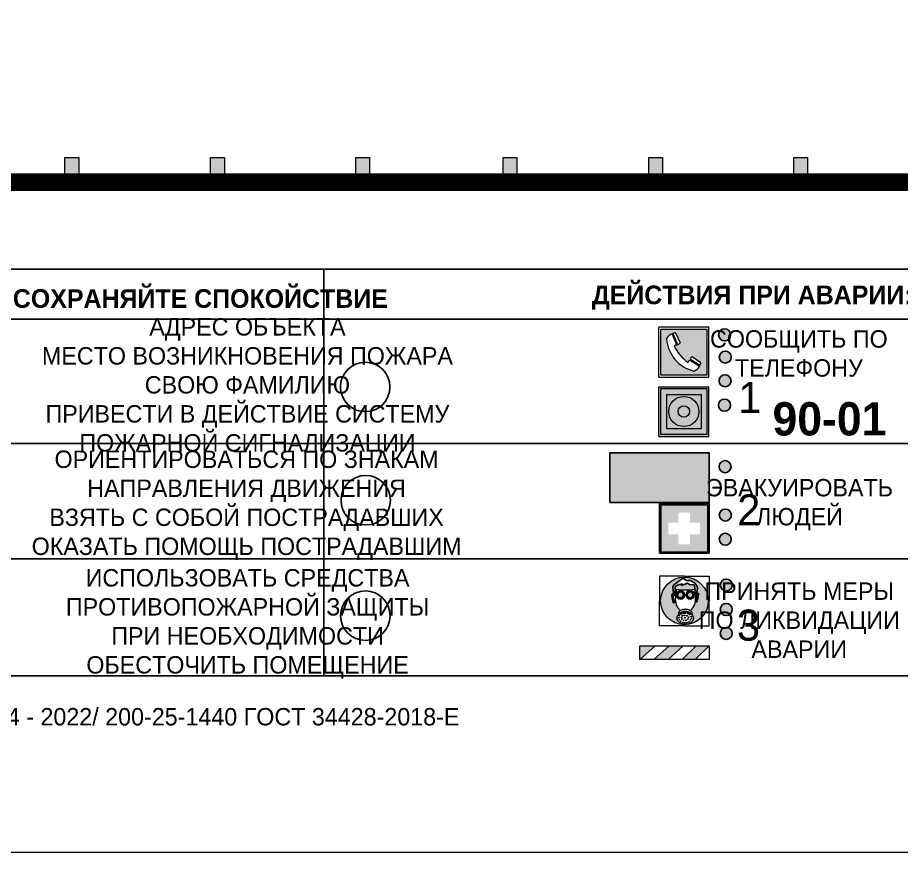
# Model space of a CAD drawing. Header units: millimetres. Extents: x 13810 to 67229, y 12374 to 21950.
# Drawn here: x 37301 to 37443.2, y 13757.6 to 13891.9 of the extents above; entities that cross this region are included whole.
import ezdxf

# ---------------------------------------------------------------- set-up
doc = ezdxf.new("R2010")
doc.units = ezdxf.units.MM
doc.styles.add('обычный', font='arial.ttf')

# ---------------------------------------------------------------- blocks, each defined once
blk = doc.blocks.new('A$C38D26F80')
h = blk.add_hatch(color=5)
h.dxf.hatch_style = 1
h.paths.add_polyline_path([(-8.77, -4.48, 1), (-0.19, -4.48, 1)])
h.paths.add_polyline_path([(-6.75, -3.58), (-6.75, -3.31), (-6.62, -3.22), (-6.5, -3.22), (-6.42, -3.3), (-6.39, -3.28), (-6.59, -2.23), (-6.59, -2.01), (-6.38, -1.58), (-4.76, -0.4), (-4.13, -0.79, -0.362848), (-2.1, -2.1, -0.201049), (-2.17, -2.48, 0.085434), (-2.26, -3.13), (-1.9, -3.16), (-2.25, -4.7), (-2.4, -4.59), (-2.43, -4.34), (-2.36, -4.34), (-2.14, -3.34), (-2.47, -3.42), (-2.58, -1.95), (-2.77, -1.58), (-3.58, -1.52), (-3.92, -1.26), (-5.05, -1.73), (-4.87, -1.39), (-5.41, -1.6), (-5.41, -1.46), (-6.13, -1.87), (-6.18, -3.5), (-6.56, -3.47), (-6.37, -4.59), (-6.16, -4.43), (-6.16, -4.66), (-6.36, -4.79), (-6.37, -4.8), (-6.51, -4.76)], flags=16)
h.paths.add_polyline_path([(-6.51, -4.76), (-6.36, -4.79), (-6.37, -4.8)], flags=0)
h.paths.add_polyline_path([(-5.92, -2.34, 0.089508), (-2.67, -2.35), (-2.48, -3.88, -0.268602), (-3.4, -6.18, 0.262449), (-5.2, -6.18, -0.268602), (-6.11, -3.88)], flags=16)
edge = h.paths.add_edge_path(flags=16)
edge.add_ellipse((-5.19, -3.41), major_axis=(0, 0.842), ratio=0.848992, start_angle=0, end_angle=360)
edge = h.paths.add_edge_path(flags=0)
edge.add_ellipse((-5.19, -3.39), major_axis=(0, 0.665), ratio=0.853798, start_angle=0, end_angle=360)
edge = h.paths.add_edge_path(flags=0)
edge.add_ellipse((-5.19, -3.4), major_axis=(0, 0.528), ratio=0.864094, start_angle=0, end_angle=360)
edge = h.paths.add_edge_path(flags=16)
edge.add_ellipse((-3.47, -3.4), major_axis=(0, 0.842), ratio=0.848992, start_angle=0, end_angle=360)
h.paths.add_polyline_path([(-3.13, -6.45), (-3.13, -6.84, 0.383174), (-5.57, -6.85), (-5.57, -6.49, -0.369952)], flags=16)
edge = h.paths.add_edge_path(flags=0)
edge.add_ellipse((-3.47, -3.39), major_axis=(0, 0.665), ratio=0.853798, start_angle=0, end_angle=360)
edge = h.paths.add_edge_path(flags=0)
edge.add_ellipse((-3.47, -3.4), major_axis=(0, 0.528), ratio=0.864094, start_angle=0, end_angle=360)
edge = h.paths.add_edge_path(flags=16)
edge.add_ellipse((-4.34, -7.57), major_axis=(-1.48, 0), ratio=0.744955, start_angle=0, end_angle=360)
h.paths.add_polyline_path([(-5.01, -6.85, -1), (-5.15, -6.85, -1)], flags=0)
h.paths.add_polyline_path([(-5.33, -7.14, -1), (-5.47, -7.14, -1)], flags=0)
h.paths.add_polyline_path([(-4.61, -6.71, -1), (-4.74, -6.71, -1)], flags=16)
h.paths.add_polyline_path([(-5.43, -7.51, -1), (-5.57, -7.51, -1)], flags=0)
h.paths.add_polyline_path([(-4.26, -6.67, -1), (-4.4, -6.67, -1)], flags=16)
h.paths.add_polyline_path([(-4.74, -7.14, -1), (-4.88, -7.14, -1)], flags=0)
h.paths.add_polyline_path([(-4.93, -7.43, -1), (-5.07, -7.43, -1)], flags=0)
h.paths.add_polyline_path([(-4.41, -7.07, -1), (-4.54, -7.07, -1)], flags=0)
h.paths.add_polyline_path([(-5.33, -7.87, -1), (-5.46, -7.87, -1)], flags=0)
h.paths.add_polyline_path([(-3.8, -6.71, -1), (-3.94, -6.71, -1)], flags=16)
h.paths.add_polyline_path([(-4.85, -7.78, -1), (-4.98, -7.78, -1)], flags=0)
h.paths.add_polyline_path([(-3.96, -7.14, -1), (-4.1, -7.14, -1)], flags=0)
h.paths.add_polyline_path([(-4.33, -7.53, -1), (-4.47, -7.53, -1)], flags=0)
h.paths.add_polyline_path([(-5.09, -8.12, -1), (-5.23, -8.12, -1)], flags=0)
h.paths.add_polyline_path([(-3.5, -6.94, -1), (-3.64, -6.94, -1)], flags=0)
h.paths.add_polyline_path([(-4.54, -7.97, -1), (-4.68, -7.97, -1)], flags=0)
h.paths.add_polyline_path([(-3.66, -7.39, -1), (-3.8, -7.39, -1)], flags=0)
h.paths.add_polyline_path([(-4.73, -8.35, -1), (-4.86, -8.35, -1)], flags=0)
h.paths.add_polyline_path([(-4.09, -7.96, -1), (-4.23, -7.96, -1)], flags=0)
h.paths.add_polyline_path([(-3.77, -7.74, -1), (-3.91, -7.74, -1)], flags=0)
h.paths.add_polyline_path([(-3.22, -7.27, -1), (-3.35, -7.27, -1)], flags=0)
h.paths.add_polyline_path([(-4.34, -8.4, -1), (-4.47, -8.4, -1)], flags=0)
h.paths.add_polyline_path([(-3.16, -7.61, -1), (-3.3, -7.61, -1)], flags=0)
h.paths.add_polyline_path([(-3.9, -8.35, -1), (-4.04, -8.35, -1)], flags=0)
h.paths.add_polyline_path([(-3.32, -7.91, -1), (-3.46, -7.91, -1)], flags=0)
h.paths.add_polyline_path([(-3.55, -8.23, -1), (-3.69, -8.23, -1)], flags=0)
at = {"color": 5, "lineweight": 5}
for p, q in [((-4.48, 0), (-8.96, 0)), ((-8.96, 0), (-8.96, -4.48)), ((-4.48, 0), (0, 0)), ((0, 0), (0, -4.48)), ((-6.59, -2.01), (-6.38, -1.58)), ((-6.38, -1.58), (-4.76, -0.4)), ((-5.41, -1.46), (-6.13, -1.87)), ((-4.87, -1.39), (-5.41, -1.6)), ((-5.41, -1.6), (-5.41, -1.46)), ((-3.92, -1.26), (-5.05, -1.73)), ((-5.05, -1.73), (-4.87, -1.39)), ((-4.76, -0.4), (-4.13, -0.79)), ((-3.58, -1.52), (-3.92, -1.26)), ((-2.77, -1.58), (-3.58, -1.52)), ((-2.58, -1.95), (-2.77, -1.58)), ((-6.59, -2.23), (-6.59, -2.01)), ((-6.39, -3.28), (-6.59, -2.23)), ((-6.13, -1.87), (-6.18, -3.5)), ((-5.92, -2.34), (-6.11, -3.88)), ((-2.67, -2.34), (-2.48, -3.88)), ((-2.47, -3.42), (-2.58, -1.95)), ((-1.9, -3.16), (-2.26, -3.13)), ((-2.25, -4.7), (-1.9, -3.16)), ((-8.96, -8.96), (-8.96, -4.48)), ((-6.75, -3.31), (-6.62, -3.22)), ((-6.75, -3.58), (-6.75, -3.31)), ((-6.51, -4.76), (-6.75, -3.58)), ((-6.62, -3.22), (-6.5, -3.22)), ((-6.18, -3.5), (-6.56, -3.47)), ((-6.56, -3.47), (-6.37, -4.59)), ((-6.37, -4.8), (-6.51, -4.76)), ((-6.5, -3.22), (-6.42, -3.3)), ((-6.42, -3.3), (-6.39, -3.28)), ((-6.37, -4.59), (-6.16, -4.43)), ((-6.16, -4.66), (-6.37, -4.8)), ((-6.16, -4.43), (-6.16, -4.66)), ((-2.14, -3.34), (-2.47, -3.42)), ((-2.43, -4.34), (-2.4, -4.59)), ((-2.43, -4.34), (-2.36, -4.34)), ((-2.4, -4.59), (-2.25, -4.7)), ((-2.36, -4.34), (-2.14, -3.34)), ((0, -8.96), (0, -4.48)), ((-5.57, -6.49), (-5.57, -6.85)), ((-3.13, -6.45), (-3.13, -6.84)), ((-4.48, -8.96), (-8.96, -8.96)), ((-4.48, -8.96), (0, -8.96))]:
    blk.add_line(p, q, dxfattribs=at)
at = {"color": 5}
for p, q in [((-6.59, -2.01), (-6.38, -1.58)), ((-6.38, -1.58), (-4.76, -0.4)), ((-5.41, -1.46), (-6.13, -1.87)), ((-4.87, -1.39), (-5.41, -1.6)), ((-5.41, -1.6), (-5.41, -1.46)), ((-3.92, -1.26), (-5.05, -1.73)), ((-5.05, -1.73), (-4.87, -1.39)), ((-4.76, -0.4), (-4.13, -0.79)), ((-3.58, -1.52), (-3.92, -1.26)), ((-2.77, -1.58), (-3.58, -1.52)), ((-2.58, -1.95), (-2.77, -1.58)), ((-6.59, -2.23), (-6.59, -2.01)), ((-6.39, -3.28), (-6.59, -2.23)), ((-6.13, -1.87), (-6.18, -3.5)), ((-2.47, -3.42), (-2.58, -1.95)), ((-2.26, -3.13), (-1.9, -3.16)), ((-1.9, -3.16), (-2.25, -4.7)), ((-6.75, -3.31), (-6.62, -3.22)), ((-6.75, -3.58), (-6.75, -3.31)), ((-6.51, -4.76), (-6.75, -3.58)), ((-6.62, -3.22), (-6.5, -3.22)), ((-6.18, -3.5), (-6.56, -3.47)), ((-6.56, -3.47), (-6.37, -4.59)), ((-6.37, -4.8), (-6.51, -4.76)), ((-6.36, -4.79), (-6.51, -4.76)), ((-6.5, -3.22), (-6.42, -3.3)), ((-6.42, -3.3), (-6.39, -3.28)), ((-6.37, -4.59), (-6.16, -4.43)), ((-6.16, -4.66), (-6.37, -4.8)), ((-6.16, -4.66), (-6.36, -4.79)), ((-6.16, -4.43), (-6.16, -4.66)), ((-2.14, -3.34), (-2.47, -3.42)), ((-2.4, -4.59), (-2.43, -4.34)), ((-2.43, -4.34), (-2.36, -4.34)), ((-2.25, -4.7), (-2.4, -4.59)), ((-2.36, -4.34), (-2.14, -3.34))]:
    blk.add_line(p, q, dxfattribs=at)
at = {"color": 5, "lineweight": 5}
for centre, radius in [((-4.48, -4.48), 4.29), ((-5.5, -7.51), 0.0678), ((-5.4, -7.14), 0.0678), ((-5.4, -7.87), 0.0678), ((-5.08, -6.85), 0.0678), ((-5, -7.43), 0.0678), ((-4.91, -7.78), 0.0678), ((-4.81, -7.14), 0.0678), ((-4.67, -6.71), 0.0678), ((-4.61, -7.97), 0.0678), ((-4.47, -7.07), 0.0678), ((-4.4, -7.53), 0.0678), ((-4.33, -6.67), 0.0678), ((-4.16, -7.96), 0.0678), ((-4.03, -7.14), 0.0678), ((-3.87, -6.71), 0.0678), ((-3.84, -7.74), 0.0678), ((-3.73, -7.39), 0.0678), ((-3.57, -6.94), 0.0678), ((-3.39, -7.91), 0.0678), ((-3.28, -7.27), 0.0678), ((-3.23, -7.61), 0.0678), ((-5.16, -8.12), 0.0678), ((-4.79, -8.35), 0.0678), ((-4.4, -8.4), 0.0678), ((-3.97, -8.35), 0.0678), ((-3.62, -8.23), 0.0678)]:
    blk.add_circle(centre, radius, dxfattribs=at)
at = {"color": 5}
for centre, radius, start, end in [((-3.89, -2.66), 1.88, 17.387, 97.1599), ((-0.35, -3.07), 1.91, 162.2553, 181.7878), ((-2.6, -2.2), 0.511, 326.3906, 11.8614)]:
    blk.add_arc(centre, radius, start, end, dxfattribs=at)
at = {"color": 5, "lineweight": 5}
for centre, radius, start, end in [((-4.28, 6.66), 9.15, 259.6987, 280.1569), ((-0.47, -3.05), 1.79, 161.5846, 182.4584), ((-2.6, -2.2), 0.513, 326.4781, 11.7739), ((-3.66, -4.24), 2.47, 171.573, 231.7124), ((-4.93, -4.24), 2.47, 308.2876, 8.427), ((-4.33, -7.88), 1.87, 50.358, 131.5662), ((-4.3, -7.78), 1.83, 60.5889, 119.4111), ((-4.34, -8.2), 1.82, 48.4943, 132.3565)]:
    blk.add_arc(centre, radius, start, end, dxfattribs=at)
for centre, major_axis, ratio in [((-5.19, -3.41), (0, 0.842), 0.848992), ((-5.19, -3.39), (0, 0.665), 0.853798), ((-5.19, -3.4), (0, 0.528), 0.864094), ((-3.47, -3.4), (0, 0.842), 0.848992), ((-3.47, -3.39), (0, 0.665), 0.853798), ((-3.47, -3.4), (0, 0.528), 0.864094), ((-4.34, -7.57), (-1.48, 0), 0.744955)]:
    blk.add_ellipse(centre, major_axis=major_axis, ratio=ratio, dxfattribs=at)
blk = doc.blocks.new('A$C47DD6509')
at = {"lineweight": 5}
for points in [[(-8.69, 0), (-11.19, 0), (-11.19, -2.22)], [(-4.22, 0), (-6.45, 0), (-8.91, -2.22), (-6.61, -2.22)], [(0, 0), (-2.09, 0), (-4.36, -2.22), (-2.29, -2.22)]]:
    blk.add_hatch(color=242, dxfattribs=at).paths.add_polyline_path(points)
at = {"color": 242, "lineweight": 5}
for p, q in [((-11.19, -2.22), (-8.69, 0)), ((-11.19, -2.22), (-11.19, 0)), ((-11.19, 0), (-8.69, 0)), ((-11.19, 0), (0, 0)), ((-8.91, -2.22), (-6.45, 0)), ((-6.61, -2.22), (-4.22, 0)), ((-4.36, -2.22), (-2.09, 0)), ((-2.29, -2.22), (0, 0)), ((0, 0), (0, -2.22)), ((0, -2.22), (-11.19, -2.22))]:
    blk.add_line(p, q, dxfattribs=at)
blk = doc.blocks.new('A$C32E8229D')
at = {"true_color": 0xffffff}
blk.add_hatch(color=7, dxfattribs=at).paths.add_polyline_path([(0, 0), (0, -8), (16, -8), (16, 0)])
h = blk.add_hatch(color=126)
h.paths.add_polyline_path([(0.2, -0.2), (15.8, -0.2), (15.8, -7.8), (0.2, -7.8)])
h.paths.add_polyline_path([(13.49, -2.05), (12.08, -2.05), (11.37, -2.63, 0.162397), (11.29, -2.84), (11.29, -3.63), (10.35, -3.63), (10.35, -4.05), (11.68, -4.05), (11.68, -3.48), (12.26, -4.28), (11.29, -5.1), (11.29, -6.78), (11.85, -6.78), (11.85, -5.44), (12.8, -4.64), (12.8, -5.94), (14.46, -5.94), (14.46, -5.39), (13.45, -5.39), (13.45, -3.97), (12.46, -2.59), (13.15, -2.59), (13.69, -3.34), (14.18, -3)], flags=16)
h.paths.add_polyline_path([(10.74, -1.82, 1), (11.8, -1.82, 1)], flags=16)
h.paths.add_polyline_path([(9.39, -3.59), (5.99, -3.59), (6.56, -3.03), (5.91, -3.03), (5.1, -3.83), (5.91, -4.64), (6.56, -4.64), (5.99, -4.09), (9.39, -4.09)], flags=16)
h.paths.add_polyline_path([(4.29, -1.08), (1.72, -1.08), (1.72, -6.6), (4.29, -6.6)], flags=16)
at = {"color": 126}
blk.add_lwpolyline([(16, -8), (0, -8), (0, 0), (16, 0)], close=True, dxfattribs=at)
blk = doc.blocks.new('A$C18900ED3')
h = blk.add_hatch(color=126)
h.paths.add_polyline_path([(-0.18, -0.18), (-7.02, -0.18), (-7.02, -7.02), (-0.18, -7.02)])
h.paths.add_polyline_path([(-5.89, -4.46), (-5.89, -2.77), (-4.46, -2.77), (-4.46, -1.31), (-2.77, -1.31), (-2.77, -2.77), (-1.33, -2.77), (-1.33, -4.46), (-2.77, -4.46), (-2.77, -5.89), (-4.46, -5.89), (-4.46, -4.46)], flags=16)
at = {"color": 126}
for p, q in [((-7.2, 0), (-7.2, -7.2)), ((0, 0), (-7.2, 0)), ((0, -7.2), (0, 0)), ((-7.02, -7.02), (-7.02, -0.18)), ((-7.02, -0.18), (-0.18, -0.18)), ((-0.18, -0.18), (-0.18, -7.02)), ((-7.2, -7.2), (0, -7.2)), ((-0.18, -7.02), (-7.02, -7.02))]:
    blk.add_line(p, q, dxfattribs=at)
blk = doc.blocks.new('A$C456E1F9C')
at = {"lineweight": 5}
h = blk.add_hatch(color=242, dxfattribs=at)
h.paths.add_polyline_path([(0.51, -1.47), (0.51, -13.26), (12.29, -13.26), (12.29, -1.47)])
h.paths.add_polyline_path([(5.42, -4.95, -0.254479), (4.78, -5.4), (3.52, -2.53, -0.209735), (4.23, -2.4)], flags=16)
h.paths.add_polyline_path([(8.53, -8.6), (10.87, -10.17), (10.54, -10.76), (8.03, -9.13, -0.192251)], flags=16)
h.paths.add_polyline_path([(4.61, -5.49, 0.005518), (3.87, -5.72, 0.128647), (7.49, -10.01, 0.00809), (7.83, -9.33), (10.47, -10.97, -0.16736), (8.99, -12.25, -0.327862), (1.95, -3.95, -0.166952), (3.36, -2.62)], flags=16)
at = {"color": 242, "lineweight": 5}
for p, q in [((0, -13.77), (0, -0.97)), ((12.8, -0.97), (0, -0.97)), ((12.8, -13.77), (12.8, -0.97)), ((4.61, -5.49), (3.36, -2.62)), ((3.52, -2.53), (4.78, -5.4)), ((4.23, -2.4), (5.42, -4.95)), ((10.81, -10.12), (8.53, -8.6)), ((7.83, -9.33), (10.47, -10.97)), ((8.03, -9.13), (10.54, -10.76)), ((10.54, -10.76), (10.8, -10.3)), ((10.8, -10.3), (10.81, -10.12)), ((0, -13.77), (12.8, -13.77))]:
    blk.add_line(p, q, dxfattribs=at)
blk.add_lwpolyline([(0.51, -1.47), (12.29, -1.47), (12.29, -13.26), (0.51, -13.26)], close=True, dxfattribs=at)
for centre, radius, start, end in [((4.59, -5.34), 2.99, 114.2845, 152.1974), ((11.12, -3.31), 9.19, 183.9915, 256.6009), ((4.02, -3.27), 0.891, 76.3284, 123.7092), ((14.98, -39.1), 35.17, 107.1487, 108.4135), ((13.86, -0.94), 11.08, 205.5536, 234.8762), ((4.68, -4.59), 0.824, 276.9621, 334.0723), ((8.94, -9.5), 0.989, 114.4092, 157.9388), ((-13.31, 0.8), 23.44, 332.5487, 334.4027), ((7.87, -9.46), 3, 291.9291, 329.9329)]:
    blk.add_arc(centre, radius, start, end, dxfattribs=at)
blk = doc.blocks.new('A$C54414219')
at = {"true_color": 0xffffff}
h = blk.add_hatch(color=7, dxfattribs=at)
h.paths.add_polyline_path([(2.39, -9.45), (2.39, -18.3), (11.23, -18.3), (11.23, -9.45)], flags=0)
h.paths.add_polyline_path([(10.71, -13.87, -1), (2.92, -13.87, -1)], flags=0)
h.paths.add_polyline_path([(8.3, -13.87, -1), (5.33, -13.87, -1)], flags=0)
h.paths.add_polyline_path([(0.41, -7.47), (0.41, -20.27), (13.21, -20.27), (13.21, -7.47)])
h.paths.add_polyline_path([(0.92, -19.77), (12.71, -19.77), (12.71, -7.98), (0.92, -7.98)], flags=16)
h.paths.add_polyline_path([(11.23, -9.45), (11.23, -18.3), (2.39, -18.3), (2.39, -9.45)], flags=0)
at = {"lineweight": 5}
h = blk.add_hatch(color=242, dxfattribs=at)
h.paths.add_polyline_path([(12.71, -7.98), (0.92, -7.98), (0.92, -19.77), (12.71, -19.77)])
h.paths.add_polyline_path([(11.23, -18.3), (2.39, -18.3), (2.39, -9.45), (11.23, -9.45)], flags=16)
h.paths.add_polyline_path([(10.71, -13.87, -1), (2.92, -13.87, -1)], flags=0)
h.paths.add_polyline_path([(8.3, -13.87, -1), (5.33, -13.87, -1)], flags=0)
at = {"true_color": 0xffffff}
h = blk.add_hatch(color=7, dxfattribs=at)
h.paths.add_polyline_path([(2.39, -9.45), (2.39, -18.3), (11.23, -18.3), (11.23, -9.45)])
h.paths.add_polyline_path([(10.71, -13.87, -1), (2.92, -13.87, -1)], flags=16)
h.paths.add_polyline_path([(8.3, -13.87, -1), (5.33, -13.87, -1)], flags=0)
at = {"lineweight": 5}
h = blk.add_hatch(color=242, dxfattribs=at)
h.paths.add_polyline_path([(2.92, -13.87, 1), (10.71, -13.87, 1)])
h.paths.add_polyline_path([(8.3, -13.87, -1), (5.33, -13.87, -1)], flags=16)
at = {"color": 242, "lineweight": 5}
for p, q in [((0.41, -20.27), (0.41, -7.47)), ((0.41, -7.47), (13.21, -7.47)), ((0.41, -7.47), (13.21, -7.47)), ((13.21, -20.27), (13.21, -7.47)), ((0.41, -20.27), (13.21, -20.27))]:
    blk.add_line(p, q, dxfattribs=at)
for points in [[(0.92, -7.98), (12.71, -7.98), (12.71, -19.77), (0.92, -19.77)], [(2.39, -9.45), (11.23, -9.45), (11.23, -18.3), (2.39, -18.3)]]:
    blk.add_lwpolyline(points, close=True, dxfattribs=at)
for radius in [3.89, 1.49]:
    blk.add_circle((6.81, -13.87), radius, dxfattribs=at)

msp = doc.modelspace()

# ---------------------------------------------------------------- hatches: boundary and pattern name
at = {"lineweight": 0}
h = msp.add_hatch(color=256, dxfattribs=at)
h.dxf.hatch_style = 1
h.paths.add_polyline_path([(37308.63, 13865.88), (37310.86, 13865.88), (37310.86, 13869.45), (37308.63, 13869.45)])
h = msp.add_hatch(color=256, dxfattribs=at)
h.dxf.hatch_style = 1
h.paths.add_polyline_path([(37332.07, 13865.88), (37334.29, 13865.88), (37334.29, 13869.45), (37332.07, 13869.45)])
h = msp.add_hatch(color=256, dxfattribs=at)
h.dxf.hatch_style = 1
h.paths.add_polyline_path([(37355.4, 13865.88), (37357.63, 13865.88), (37357.63, 13869.45), (37355.4, 13869.45)])
h = msp.add_hatch(color=256, dxfattribs=at)
h.dxf.hatch_style = 1
h.paths.add_polyline_path([(37379.1, 13865.88), (37381.33, 13865.88), (37381.33, 13869.45), (37379.1, 13869.45)])
h = msp.add_hatch(color=256, dxfattribs=at)
h.dxf.hatch_style = 1
h.paths.add_polyline_path([(37402.54, 13865.88), (37404.76, 13865.88), (37404.76, 13869.45), (37402.54, 13869.45)])
h = msp.add_hatch(color=256, dxfattribs=at)
h.dxf.hatch_style = 1
h.paths.add_polyline_path([(37425.87, 13865.88), (37428.1, 13865.88), (37428.1, 13869.45), (37425.87, 13869.45)])
h = msp.add_hatch(color=256, dxfattribs=at)
h.dxf.hatch_style = 1
h.paths.add_polyline_path([(37413.78, 13840.9, 1), (37415.71, 13840.9, 1)])
h = msp.add_hatch(color=256, dxfattribs=at)
h.dxf.hatch_style = 1
h.paths.add_polyline_path([(37413.89, 13837.32, 1), (37415.82, 13837.32, 1)])
h = msp.add_hatch(color=256, dxfattribs=at)
h.dxf.hatch_style = 1
h.paths.add_polyline_path([(37413.85, 13833.51, 1), (37415.78, 13833.51, 1)])
h = msp.add_hatch(color=256, dxfattribs=at)
h.dxf.hatch_style = 1
h.paths.add_polyline_path([(37413.76, 13829.58, 1), (37415.7, 13829.58, 1)])
h = msp.add_hatch(color=256, dxfattribs=at)
h.dxf.hatch_style = 1
h.paths.add_polyline_path([(37413.85, 13819.69, 1), (37415.78, 13819.69, 1)])
h = msp.add_hatch(color=256, dxfattribs=at)
h.dxf.hatch_style = 1
h.paths.add_polyline_path([(37413.89, 13811.91, 1), (37415.82, 13811.91, 1)])
h = msp.add_hatch(color=256, dxfattribs=at)
h.dxf.hatch_style = 1
h.paths.add_polyline_path([(37413.88, 13808.01, 1), (37415.81, 13808.01, 1)])
h = msp.add_hatch(color=256, dxfattribs=at)
h.dxf.hatch_style = 1
h.paths.add_polyline_path([(37414.04, 13800.65, 1), (37415.97, 13800.65, 1)])
h = msp.add_hatch(color=256, dxfattribs=at)
h.dxf.hatch_style = 1
h.paths.add_polyline_path([(37414.03, 13796.71, 1), (37415.97, 13796.71, 1)])
h = msp.add_hatch(color=256, dxfattribs=at)
h.dxf.hatch_style = 1
h.paths.add_polyline_path([(37414.04, 13792.87, 1), (37415.97, 13792.87, 1)])

# ---------------------------------------------------------------- linework, layer by layer
at = {"color": 126, "lineweight": 0, "true_color": 0x008754}
msp.add_lwpolyline([(37185.05, 14152.64), (37785.05, 14152.64), (37785.05, 13757.64), (37185.05, 13757.64)], close=True, dxfattribs=at)
msp.add_lwpolyline([(37185.05, 14152.64), (37785.05, 14152.64), (37785.05, 13757.64), (37185.05, 13757.64)], close=True, dxfattribs=at)
msp.add_lwpolyline([(37185.05, 14152.64), (37785.05, 14152.64), (37785.05, 13757.64), (37185.05, 13757.64)], close=True, dxfattribs=at)
msp.add_lwpolyline([(37185.05, 14152.64), (37785.05, 14152.64), (37785.05, 13757.64), (37185.05, 13757.64)], close=True, dxfattribs=at)
at = {"lineweight": 0}
for points in [[(37308.63, 13869.45), (37310.86, 13869.45), (37310.86, 13865.88), (37308.63, 13865.88), (37308.63, 13869.45)], [(37332.07, 13869.45), (37334.29, 13869.45), (37334.29, 13865.88), (37332.07, 13865.88), (37332.07, 13869.45)], [(37355.4, 13869.45), (37357.63, 13869.45), (37357.63, 13865.88), (37355.4, 13865.88), (37355.4, 13869.45)], [(37379.1, 13869.45), (37381.33, 13869.45), (37381.33, 13865.88), (37379.1, 13865.88), (37379.1, 13869.45)], [(37402.54, 13869.45), (37404.76, 13869.45), (37404.76, 13865.88), (37402.54, 13865.88), (37402.54, 13869.45)], [(37425.87, 13869.45), (37428.1, 13869.45), (37428.1, 13865.88), (37425.87, 13865.88), (37425.87, 13869.45)]]:
    msp.add_lwpolyline(points, dxfattribs=at)
at = {"lineweight": 0, "const_width": 2.82}
for points in [[(37318.1, 13865.47), (37272.33, 13865.47)], [(37450.48, 13865.47), (37318.1, 13865.47)]]:
    msp.add_lwpolyline(points, dxfattribs=at)
for points in [[(37206.54, 13843.44), (37350.3, 13843.44), (37350.3, 13851.49), (37206.54, 13851.49)], [(37350.3, 13843.44), (37494.07, 13843.44), (37494.07, 13851.49), (37350.3, 13851.49)], [(37206.54, 13843.44), (37350.3, 13843.44), (37350.3, 13786.04), (37206.54, 13786.04)], [(37350.3, 13843.44), (37494.07, 13843.44), (37494.07, 13786.04), (37350.3, 13786.04)]]:
    msp.add_lwpolyline(points, close=True)
for points in [[(37264.95, 13823.44), (37206.54, 13823.44), (37350.3, 13823.44)], [(37408.72, 13823.44), (37350.3, 13823.44), (37494.07, 13823.44)], [(37264.95, 13804.87), (37206.54, 13804.87), (37350.3, 13804.87)], [(37408.72, 13804.87), (37350.3, 13804.87), (37494.07, 13804.87)]]:
    msp.add_lwpolyline(points)
for centre, radius in [((37414.75, 13840.9), 0.966), ((37414.85, 13837.32), 0.966), ((37356.93, 13832.52), 3.98), ((37414.81, 13833.51), 0.966), ((37414.73, 13829.58), 0.966), ((37414.81, 13819.69), 0.966), ((37357.02, 13814.29), 3.98), ((37414.86, 13811.91), 0.966), ((37414.85, 13808.01), 0.966), ((37415.01, 13800.65), 0.966), ((37356.96, 13795.71), 3.98), ((37415, 13796.71), 0.966), ((37415, 13792.87), 0.966)]:
    msp.add_circle(centre, radius)

# ---------------------------------------------------------------- block references
for name, p, xscale, yscale, zscale in [('A$C456E1F9C', (37404.19, 13842.72), 0.625, 0.625, 0.625), ('A$C54414219', (37403.93, 13837.23), 0.625, 0.625, 0.625), ('A$C18900ED3', (37412.26, 13813.76), 1.111111111007631, 1.111111111007631, 1.111111111007631), ('A$C38D26F80', (37412.28, 13802.09), 0.8928571427240968, 0.8928571427240968, 0.8928571427240968)]:
    msp.add_blockref(name, p, dxfattribs=dict(xscale=xscale, yscale=yscale, zscale=zscale))
at = {"xscale": -1}
msp.add_blockref('A$C32E8229D', (37412.26, 13821.91), dxfattribs=at)
at = {"color": 242, "true_color": 0xc1121c}
msp.add_blockref('A$C47DD6509', (37412.28, 13790.88), dxfattribs=at)

# ---------------------------------------------------------------- texts
at = {"lineweight": 0, "attachment_point": 5, "style": 'обычный'}
for s, insert, char_height, width in [('{\\fProxima Nova Rg|b1|i0|c204|p2;ДЕЙСТВИЯ ПРИ ПОЖАРЕ: СОХРАНЯЙТЕ СПОКОЙСТВИЕ\\H1.6644x; }', (37303.7, 13846.31), 3, 175.1736), ('{\\fProxima Nova Rg|b1|i0|c204|p2;ДЕЙСТВИЯ ПРИ АВАРИИ: СОХРАНЯЙТЕ СПОКОЙСТВИЕ\\H1.6644x; }', (37449.91, 13846.89), 3, 175.1736), ('\\pi-8.4,l8.4,t8.4;{\\fProxima Nova Rg|b0|i0|c204|p2;АДРЕС ОБЪЕКТА\\PМЕСТО ВОЗНИКНОВЕНИЯ ПОЖАРА \\PСВОЮ ФАМИЛИЮ\\PПРИВЕСТИ В ДЕЙСТВИЕ СИСТЕМУ \\PПОЖАРНОЙ СИГНАЛИЗАЦИИ}', (37337.99, 13832.45), 2.8, 126.6484), ('{\\fProxima Nova Rg|b0|i0|c204|p2;СООБЩИТЬ ПО \\PТЕЛЕФОНУ}', (37426.69, 13837.89), 2.8, 126.6484), ('{\\fProxima Nova Rg|b0|i0|c204|p2;1\\H1.1667x; }', (37418.79, 13830.82), 5, 126.6484), ('{\\fProxima Nova Rg|b1|i0|c204|p2;\\H1.0714x;90-01\\fProxima Nova Rg|b0|i0|c204|p2;\\H0.93331x; \\H1.3449x; }', (37431.61, 13827.35), 5, 126.6484), ('\\pi-8.4,l8.4,t8.4;{\\fProxima Nova Rg|b0|i0|c204|p2;ОРИЕНТИРОВАТЬСЯ ПО ЗНАКАМ \\PНАПРАВЛЕНИЯ ДВИЖЕНИЯ\\PВЗЯТЬ С СОБОЙ ПОСТРАДАВШИХ\\PОКАЗАТЬ ПОМОЩЬ ПОСТРАДАВШИМ}', (37337.85, 13813.48), 2.8, 126.6484), ('{\\fProxima Nova Rg|b0|i0|c204|p2;ЭВАКУИРОВАТЬ \\PЛЮДЕЙ}', (37426.79, 13813.57), 2.8, 126.6484), ('{\\fProxima Nova Rg|b0|i0|c204|p2;2\\H1.1967x; }', (37418.64, 13812.74), 5, 126.6484), ('\\pi-8.4,l8.4,t8.4;{\\fProxima Nova Rg|b0|i0|c204|p2;ИСПОЛЬЗОВАТЬ СРЕДСТВА \\PПРОТИВОПОЖАРНОЙ ЗАЩИТЫ \\PПРИ НЕОБХОДИМОСТИ \\PОБЕСТОЧИТЬ ПОМЕЩЕНИЕ}', (37338.01, 13794.4), 2.8, 126.6484), ('{\\fProxima Nova Rg|b0|i0|c204|p2;ПРИНЯТЬ МЕРЫ \\PПО ЛИКВИДАЦИИ \\PАВАРИИ}', (37426.75, 13794.99), 2.8, 126.6484), ('{\\fProxima Nova Rg|b0|i0|c204|p2;3\\H1.1967x; }', (37418.58, 13794.16), 5, 126.6484), ('\\pi-8.4,l8.4,t8.4;{\\fProxima Nova Rg|b0|i0|c204|p2;ИЗГОТОВИТЕЛЬ: ИП АНДРЕЕВ А. А.\\fProxima Nova Rg|b0|i0|c0|p2; \\fProxima Nova Rg|b0|i0|c204|p2;ФП-24 - 2022/ 200-25-1440 ГОСТ 34428-2018-Е\\H1.2266x; }', (37298.05, 13779.05), 2.8, 191.3484)]:
    msp.add_mtext(s, dxfattribs=dict(at, insert=insert, char_height=char_height, width=width))

doc.saveas('drawing.dxf')
